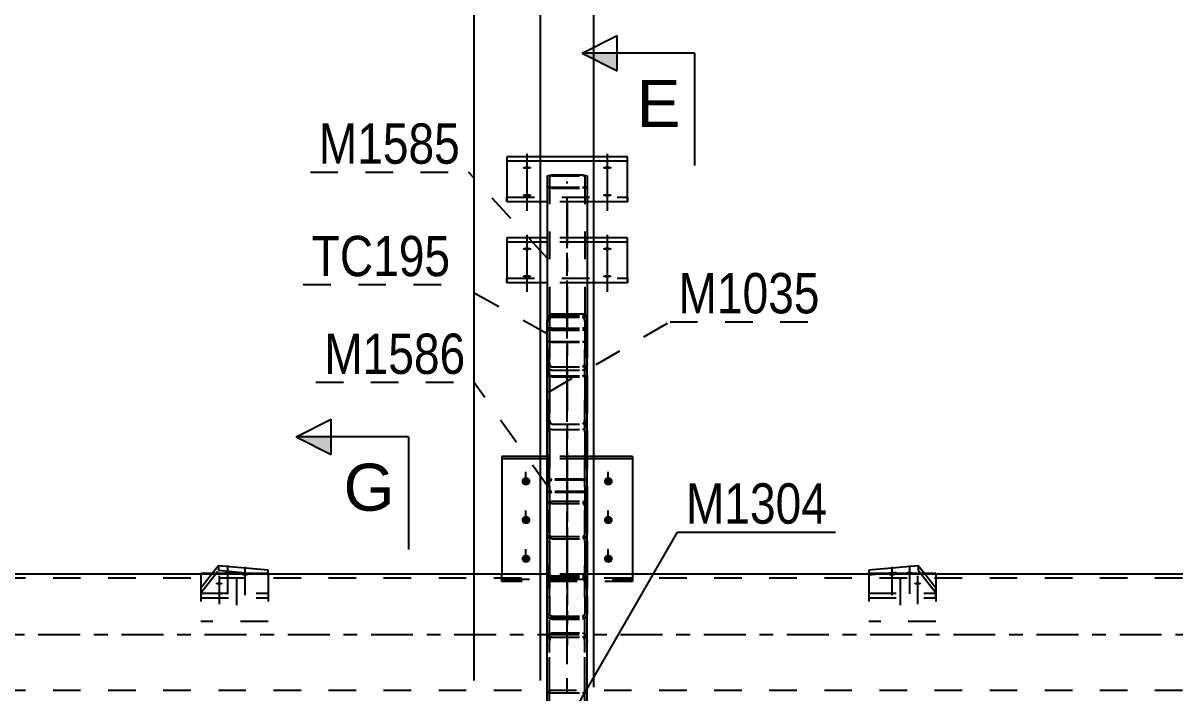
# Model space of a CAD drawing. Header units: millimetres. Extents: x -2250 to 594, y 0 to 1057.
# Drawn here: x -901.1 to -819.2, y 642.4 to 690 of the extents above; entities that cross this region are included whole.
import ezdxf

# ---------------------------------------------------------------- set-up
doc = ezdxf.new("R2010")
doc.units = ezdxf.units.MM
doc.linetypes.add('DXK_LINE_DOT2', pattern=[3.9198, 1.9599, -1.9599])
doc.linetypes.add('DXK_LINE_DOT3', pattern=[5.9187, 2.979, -0.9799, 0.9799, -0.9799])
doc.styles.add('Arial', font='ARIAL.TTF', dxfattribs={"height": 0.2})
doc.styles.add('Arial Narrow', font='ARIALN.TTF', dxfattribs={"height": 0.2})

# ---------------------------------------------------------------- blocks, each defined once
blk = doc.blocks.new('Part-761553754-5359 - 5222')
at = {"color": 2, "linetype": 'Continuous'}
for p, q in [((-867.07, 659.182), (-867.07, 650.818)), ((-863.856, 659.182), (-867.07, 659.182)), ((-863.856, 659.026), (-867.07, 659.026)), ((-857.784, 659.182), (-860.998, 659.182)), ((-857.784, 659.026), (-860.998, 659.026)), ((-857.784, 659.182), (-857.784, 650.818))]:
    blk.add_line(p, q, dxfattribs=at)
at = {"color": 7, "linetype": 'DXK_LINE_DOT2'}
for p, q in [((-860.998, 659.182), (-863.856, 659.182)), ((-860.998, 659.026), (-863.856, 659.026)), ((-867.07, 650.3), (-867.07, 650.818)), ((-857.784, 650.818), (-857.784, 650.3)), ((-867.07, 650.457), (-857.784, 650.457)), ((-857.784, 650.3), (-867.07, 650.3))]:
    blk.add_line(p, q, dxfattribs=at)
blk = doc.blocks.new('Part-761553754-5231 - 5222')
at = {"color": 2, "linetype": 'Continuous'}
for p, q in [((-863.855, 679.093), (-863.829, 679.136)), ((-863.855, 679.093), (-863.855, 668.843)), ((-863.829, 679.136), (-863.755, 679.172)), ((-863.755, 679.172), (-863.643, 679.196)), ((-863.643, 679.196), (-863.512, 679.204)), ((-863.512, 679.204), (-861.341, 679.204)), ((-861.341, 679.204), (-861.21, 679.196)), ((-861.21, 679.196), (-861.098, 679.172)), ((-861.098, 679.172), (-861.024, 679.136)), ((-861.024, 679.136), (-860.998, 679.093)), ((-860.998, 679.093), (-860.998, 668.842)), ((-863.829, 669.118), (-863.855, 669.075)), ((-863.772, 669.146), (-863.829, 669.118)), ((-861.081, 669.146), (-861.024, 669.118)), ((-860.998, 669.075), (-861.024, 669.118))]:
    blk.add_line(p, q, dxfattribs=at)
at = {"color": 7, "linetype": 'DXK_LINE_DOT2'}
for p, q in [((-863.671, 679.114), (-863.684, 679.093)), ((-863.684, 679.093), (-863.684, 668.369)), ((-863.633, 679.132), (-863.671, 679.114)), ((-863.578, 679.144), (-863.633, 679.132)), ((-863.512, 679.149), (-863.578, 679.144)), ((-863.512, 679.149), (-861.341, 679.149)), ((-861.275, 679.144), (-861.341, 679.149)), ((-861.22, 679.132), (-861.275, 679.144)), ((-861.182, 679.114), (-861.22, 679.132)), ((-861.169, 679.093), (-861.182, 679.114)), ((-861.169, 679.093), (-861.169, 668.369)), ((-863.829, 678.344), (-863.855, 678.386)), ((-863.755, 678.308), (-863.829, 678.344)), ((-863.643, 678.283), (-863.755, 678.308)), ((-863.684, 678.386), (-863.671, 678.365)), ((-863.671, 678.365), (-863.633, 678.347)), ((-863.512, 678.275), (-863.643, 678.283)), ((-863.633, 678.347), (-863.578, 678.335)), ((-863.578, 678.335), (-863.512, 678.331)), ((-863.512, 678.331), (-861.341, 678.331)), ((-863.512, 678.275), (-861.341, 678.275)), ((-861.341, 678.331), (-861.275, 678.335)), ((-861.21, 678.283), (-861.341, 678.275)), ((-861.275, 678.335), (-861.22, 678.347)), ((-861.22, 678.347), (-861.21, 678.352)), ((-861.21, 678.352), (-861.182, 678.365)), ((-861.098, 678.308), (-861.21, 678.283)), ((-861.182, 678.365), (-861.169, 678.386)), ((-861.024, 678.344), (-861.098, 678.308)), ((-860.998, 678.386), (-861.024, 678.344)), ((-863.855, 668.843), (-863.855, 668.369)), ((-863.755, 669.154), (-863.772, 669.146)), ((-863.643, 669.178), (-863.755, 669.154)), ((-863.684, 669.075), (-863.671, 669.097)), ((-863.671, 669.097), (-863.633, 669.115)), ((-863.512, 669.187), (-863.643, 669.178)), ((-863.633, 669.115), (-863.578, 669.127)), ((-863.578, 669.127), (-863.512, 669.131)), ((-863.512, 669.187), (-861.341, 669.187)), ((-863.512, 669.131), (-861.341, 669.131)), ((-861.21, 669.178), (-861.341, 669.187)), ((-861.341, 669.131), (-861.275, 669.127)), ((-861.275, 669.127), (-861.22, 669.115)), ((-861.22, 669.115), (-861.182, 669.097)), ((-861.098, 669.154), (-861.21, 669.178)), ((-861.182, 669.097), (-861.169, 669.075)), ((-861.098, 669.154), (-861.081, 669.146)), ((-860.998, 668.842), (-860.998, 668.369)), ((-863.855, 668.369), (-863.829, 668.326)), ((-863.829, 668.326), (-863.755, 668.29)), ((-863.755, 668.29), (-863.643, 668.266)), ((-863.671, 668.348), (-863.684, 668.369)), ((-863.633, 668.329), (-863.671, 668.348)), ((-863.643, 668.266), (-863.512, 668.257)), ((-863.578, 668.317), (-863.633, 668.329)), ((-863.512, 668.313), (-863.578, 668.317)), ((-863.512, 668.313), (-861.341, 668.313)), ((-863.512, 668.257), (-861.341, 668.257)), ((-861.275, 668.317), (-861.341, 668.313)), ((-861.341, 668.257), (-861.21, 668.266)), ((-861.22, 668.329), (-861.275, 668.317)), ((-861.182, 668.348), (-861.22, 668.329)), ((-861.21, 668.266), (-861.098, 668.29)), ((-861.169, 668.369), (-861.182, 668.348)), ((-861.098, 668.29), (-861.024, 668.326)), ((-861.024, 668.326), (-860.998, 668.369))]:
    blk.add_line(p, q, dxfattribs=at)
at = {"color": 7, "linetype": 'DXK_LINE_DOT3'}
blk.add_line((-862.427, 668.722), (-862.427, 678.74), dxfattribs=at)
blk = doc.blocks.new('Bolt-761553754-5360 - 5222')
at = {"linetype": 'Continuous'}
for points in [[(-865.355, 657.711), (-865.29, 657.704), (-865.227, 657.685), (-865.17, 657.654), (-865.122, 657.613), (-865.083, 657.563), (-865.056, 657.506), (-865.043, 657.446), (-865.043, 657.384), (-865.056, 657.324), (-865.083, 657.268), (-865.122, 657.218), (-865.17, 657.176), (-865.227, 657.145), (-865.29, 657.126), (-865.355, 657.12), (-865.421, 657.126), (-865.483, 657.145), (-865.54, 657.176), (-865.589, 657.218), (-865.627, 657.268), (-865.654, 657.324), (-865.668, 657.384), (-865.668, 657.446), (-865.654, 657.506), (-865.627, 657.563), (-865.589, 657.613), (-865.54, 657.654), (-865.483, 657.685), (-865.421, 657.704)], [(-859.498, 657.711), (-859.433, 657.704), (-859.37, 657.685), (-859.313, 657.654), (-859.265, 657.613), (-859.226, 657.563), (-859.199, 657.506), (-859.186, 657.446), (-859.186, 657.384), (-859.199, 657.324), (-859.226, 657.268), (-859.265, 657.218), (-859.313, 657.176), (-859.37, 657.145), (-859.433, 657.126), (-859.498, 657.12), (-859.563, 657.126), (-859.626, 657.145), (-859.683, 657.176), (-859.732, 657.218), (-859.77, 657.268), (-859.797, 657.324), (-859.811, 657.384), (-859.811, 657.446), (-859.797, 657.506), (-859.77, 657.563), (-859.732, 657.613), (-859.683, 657.654), (-859.626, 657.685), (-859.563, 657.704)], [(-865.355, 654.959), (-865.29, 654.952), (-865.227, 654.933), (-865.17, 654.902), (-865.122, 654.861), (-865.083, 654.811), (-865.056, 654.755), (-865.043, 654.694), (-865.043, 654.632), (-865.056, 654.572), (-865.083, 654.516), (-865.122, 654.466), (-865.17, 654.424), (-865.227, 654.393), (-865.29, 654.374), (-865.355, 654.368), (-865.421, 654.374), (-865.483, 654.393), (-865.54, 654.424), (-865.589, 654.466), (-865.627, 654.516), (-865.654, 654.572), (-865.668, 654.632), (-865.668, 654.694), (-865.654, 654.755), (-865.627, 654.811), (-865.589, 654.861), (-865.54, 654.902), (-865.483, 654.933), (-865.421, 654.952)], [(-859.498, 654.959), (-859.433, 654.952), (-859.37, 654.933), (-859.313, 654.902), (-859.265, 654.861), (-859.226, 654.811), (-859.199, 654.755), (-859.186, 654.694), (-859.186, 654.632), (-859.199, 654.572), (-859.226, 654.516), (-859.265, 654.466), (-859.313, 654.424), (-859.37, 654.393), (-859.433, 654.374), (-859.498, 654.368), (-859.563, 654.374), (-859.626, 654.393), (-859.683, 654.424), (-859.732, 654.466), (-859.77, 654.516), (-859.797, 654.572), (-859.811, 654.632), (-859.811, 654.694), (-859.797, 654.755), (-859.77, 654.811), (-859.732, 654.861), (-859.683, 654.902), (-859.626, 654.933), (-859.563, 654.952)], [(-865.355, 652.207), (-865.29, 652.2), (-865.227, 652.181), (-865.17, 652.15), (-865.122, 652.109), (-865.083, 652.059), (-865.056, 652.003), (-865.043, 651.942), (-865.043, 651.88), (-865.056, 651.82), (-865.083, 651.764), (-865.122, 651.714), (-865.17, 651.672), (-865.227, 651.642), (-865.29, 651.622), (-865.355, 651.616), (-865.421, 651.622), (-865.483, 651.642), (-865.54, 651.672), (-865.589, 651.714), (-865.627, 651.764), (-865.654, 651.82), (-865.668, 651.88), (-865.668, 651.942), (-865.654, 652.003), (-865.627, 652.059), (-865.589, 652.109), (-865.54, 652.15), (-865.483, 652.181), (-865.421, 652.2)], [(-859.498, 652.207), (-859.433, 652.2), (-859.37, 652.181), (-859.313, 652.15), (-859.265, 652.109), (-859.226, 652.059), (-859.199, 652.003), (-859.186, 651.942), (-859.186, 651.88), (-859.199, 651.82), (-859.226, 651.764), (-859.265, 651.714), (-859.313, 651.672), (-859.37, 651.642), (-859.433, 651.622), (-859.498, 651.616), (-859.563, 651.622), (-859.626, 651.642), (-859.683, 651.672), (-859.732, 651.714), (-859.77, 651.764), (-859.797, 651.82), (-859.811, 651.88), (-859.811, 651.942), (-859.797, 652.003), (-859.77, 652.059), (-859.732, 652.109), (-859.683, 652.15), (-859.626, 652.181), (-859.563, 652.2)]]:
    blk.add_hatch(color=1, dxfattribs=at).paths.add_polyline_path(points)
at = {"color": 1, "linetype": 'Continuous'}
for p, q in [((-865.355, 657.288), (-865.355, 658.099)), ((-859.498, 657.288), (-859.498, 658.099)), ((-865.355, 654.536), (-865.355, 655.347)), ((-859.498, 654.536), (-859.498, 655.347)), ((-865.355, 651.784), (-865.355, 652.595)), ((-859.498, 651.784), (-859.498, 652.595))]:
    blk.add_line(p, q, dxfattribs=at)
at = {"color": 1, "linetype": 'DXK_LINE_DOT2'}
for p, q in [((-862.427, 657.288), (-862.427, 658.099)), ((-862.427, 651.784), (-862.427, 652.595))]:
    blk.add_line(p, q, dxfattribs=at)
blk = doc.blocks.new('Bolt-761553754-5224 - 5222')
at = {"linetype": 'Continuous'}
for points in [[(-865.285, 674.053), (-865.219, 674.051), (-865.157, 674.044), (-865.1, 674.033), (-865.051, 674.019), (-865.013, 674.002), (-864.986, 673.982), (-864.972, 673.961), (-864.972, 673.94), (-864.986, 673.919), (-865.013, 673.9), (-865.051, 673.882), (-865.1, 673.868), (-865.157, 673.857), (-865.219, 673.851), (-865.285, 673.848), (-865.35, 673.851), (-865.413, 673.857), (-865.469, 673.868), (-865.518, 673.882), (-865.557, 673.9), (-865.584, 673.919), (-865.597, 673.94), (-865.597, 673.961), (-865.584, 673.982), (-865.557, 674.002), (-865.518, 674.019), (-865.469, 674.033), (-865.413, 674.044), (-865.35, 674.051)], [(-865.285, 672.101), (-865.219, 672.099), (-865.157, 672.092), (-865.1, 672.081), (-865.051, 672.067), (-865.013, 672.05), (-864.986, 672.03), (-864.972, 672.009), (-864.972, 671.988), (-864.986, 671.967), (-865.013, 671.948), (-865.051, 671.93), (-865.1, 671.916), (-865.157, 671.905), (-865.219, 671.899), (-865.285, 671.896), (-865.35, 671.899), (-865.413, 671.905), (-865.469, 671.916), (-865.518, 671.93), (-865.557, 671.948), (-865.584, 671.967), (-865.597, 671.988), (-865.597, 672.009), (-865.584, 672.03), (-865.557, 672.05), (-865.518, 672.067), (-865.469, 672.081), (-865.413, 672.092), (-865.35, 672.099)]]:
    blk.add_hatch(color=1, dxfattribs=at).paths.add_polyline_path(points)
at = {"color": 1, "linetype": 'Continuous'}
for p, q in [((-865.285, 674.95), (-865.285, 672.843)), ((-865.285, 672.998), (-865.285, 670.891))]:
    blk.add_line(p, q, dxfattribs=at)
blk = doc.blocks.new('Bolt-761553754-5225 - 5222')
at = {"linetype": 'Continuous'}
for points in [[(-859.57, 674.053), (-859.505, 674.051), (-859.443, 674.044), (-859.386, 674.033), (-859.337, 674.019), (-859.298, 674.002), (-859.272, 673.982), (-859.258, 673.961), (-859.258, 673.94), (-859.272, 673.919), (-859.298, 673.9), (-859.337, 673.882), (-859.386, 673.868), (-859.443, 673.857), (-859.505, 673.851), (-859.57, 673.848), (-859.636, 673.851), (-859.698, 673.857), (-859.755, 673.868), (-859.804, 673.882), (-859.843, 673.9), (-859.869, 673.919), (-859.883, 673.94), (-859.883, 673.961), (-859.869, 673.982), (-859.843, 674.002), (-859.804, 674.019), (-859.755, 674.033), (-859.698, 674.044), (-859.636, 674.051)], [(-859.57, 672.101), (-859.505, 672.099), (-859.443, 672.092), (-859.386, 672.081), (-859.337, 672.067), (-859.298, 672.05), (-859.272, 672.03), (-859.258, 672.009), (-859.258, 671.988), (-859.272, 671.967), (-859.298, 671.948), (-859.337, 671.93), (-859.386, 671.916), (-859.443, 671.905), (-859.505, 671.899), (-859.57, 671.896), (-859.636, 671.899), (-859.698, 671.905), (-859.755, 671.916), (-859.804, 671.93), (-859.843, 671.948), (-859.869, 671.967), (-859.883, 671.988), (-859.883, 672.009), (-859.869, 672.03), (-859.843, 672.05), (-859.804, 672.067), (-859.755, 672.081), (-859.698, 672.092), (-859.636, 672.099)]]:
    blk.add_hatch(color=1, dxfattribs=at).paths.add_polyline_path(points)
at = {"color": 1, "linetype": 'Continuous'}
for p, q in [((-859.57, 674.95), (-859.57, 672.843)), ((-859.57, 672.998), (-859.57, 670.891))]:
    blk.add_line(p, q, dxfattribs=at)
blk = doc.blocks.new('Part-761553754-5377 - 5222')
at = {"color": 2, "linetype": 'Continuous'}
for p, q in [((-837.444, 651.415), (-840.97, 651.093)), ((-840.97, 651.093), (-840.97, 650.874)), ((-837.023, 650.874), (-837.444, 651.415))]:
    blk.add_line(p, q, dxfattribs=at)
at = {"color": 7, "linetype": 'DXK_LINE_DOT2'}
for p, q in [((-840.97, 650.771), (-837.444, 651.093)), ((-840.97, 650.874), (-840.97, 649.132)), ((-837.444, 651.415), (-837.444, 651.093)), ((-837.444, 651.093), (-836.195, 649.487)), ((-836.195, 649.81), (-837.023, 650.874)), ((-840.97, 649.454), (-836.195, 649.454)), ((-840.97, 649.132), (-836.195, 649.132)), ((-836.195, 649.132), (-836.195, 649.81))]:
    blk.add_line(p, q, dxfattribs=at)
blk = doc.blocks.new('Part-761553754-5951 - 5222')
at = {"color": 7, "linetype": 'DXK_LINE_DOT2'}
for p, q in [((-863.855, 610.301), (-863.855, 665.317)), ((-863.684, 665.317), (-863.855, 665.317)), ((-863.829, 664.948), (-863.855, 665.008)), ((-863.755, 664.896), (-863.829, 664.948)), ((-863.644, 664.862), (-863.755, 664.896)), ((-863.684, 610.301), (-863.684, 665.317)), ((-863.684, 665.008), (-863.671, 664.978)), ((-863.671, 664.978), (-863.634, 664.952)), ((-863.512, 664.85), (-863.644, 664.862)), ((-863.634, 664.952), (-863.578, 664.935)), ((-863.578, 664.935), (-863.512, 664.929)), ((-863.512, 664.929), (-861.341, 664.929)), ((-863.512, 664.85), (-861.341, 664.85)), ((-861.341, 664.929), (-861.275, 664.935)), ((-861.21, 664.862), (-861.341, 664.85)), ((-861.275, 664.935), (-861.22, 664.952)), ((-861.22, 664.952), (-861.183, 664.978)), ((-861.099, 664.896), (-861.21, 664.862)), ((-861.183, 664.978), (-861.17, 665.008)), ((-861.17, 610.301), (-861.17, 665.317)), ((-861.17, 665.317), (-860.998, 665.317)), ((-861.024, 664.948), (-861.099, 664.896)), ((-860.998, 665.008), (-861.024, 664.948)), ((-860.998, 610.301), (-860.998, 665.317)), ((-863.855, 661.883), (-863.829, 661.582)), ((-863.671, 661.732), (-863.684, 661.883)), ((-863.512, 661.49), (-863.578, 661.52)), ((-863.512, 661.49), (-861.341, 661.49)), ((-861.275, 661.52), (-861.341, 661.49)), ((-861.17, 661.883), (-861.183, 661.732)), ((-861.024, 661.582), (-860.998, 661.883)), ((-863.644, 661.157), (-863.512, 661.097)), ((-863.512, 661.097), (-861.341, 661.097)), ((-861.341, 661.097), (-861.21, 661.157))]:
    blk.add_line(p, q, dxfattribs=at)
for centre, radius, start, end in [((-863.036, 661.675), 0.799, 186.67679, 220.4485), ((-863.274, 661.779), 0.4, 186.67679, 220.4485), ((-861.579, 661.779), 0.4, 319.5515, 353.32321), ((-861.818, 661.675), 0.799, 319.5515, 353.32321)]:
    blk.add_arc(centre, radius, start, end, dxfattribs=at)
blk = doc.blocks.new('Part-761553754-5242 - 5222')
at = {"color": 2, "linetype": 'Continuous'}
for p, q in [((-866.714, 674.74), (-866.714, 674.415)), ((-863.855, 674.74), (-866.714, 674.74)), ((-858.142, 674.74), (-860.998, 674.74)), ((-858.142, 674.415), (-858.142, 674.74)), ((-866.714, 674.415), (-866.714, 671.534)), ((-863.855, 674.415), (-866.714, 674.415)), ((-858.142, 674.415), (-860.998, 674.415)), ((-858.142, 671.534), (-858.142, 674.415)), ((-863.855, 671.534), (-866.714, 671.534)), ((-858.142, 671.534), (-860.998, 671.534))]:
    blk.add_line(p, q, dxfattribs=at)
at = {"color": 7, "linetype": 'DXK_LINE_DOT2'}
for p, q in [((-860.998, 674.74), (-863.855, 674.74)), ((-860.998, 674.415), (-863.855, 674.415)), ((-866.714, 671.534), (-866.714, 671.858)), ((-866.714, 671.858), (-858.142, 671.858)), ((-860.998, 671.534), (-863.855, 671.534)), ((-858.142, 671.858), (-858.142, 671.534))]:
    blk.add_line(p, q, dxfattribs=at)
blk = doc.blocks.new('Bolt-761553754-5379 - 5222')
at = {"linetype": 'Continuous'}
for points in [[(-839.322, 650.701), (-839.376, 650.703), (-839.427, 650.709), (-839.473, 650.718), (-839.513, 650.73), (-839.545, 650.745), (-839.567, 650.762), (-839.578, 650.78), (-839.578, 650.798), (-839.567, 650.816), (-839.545, 650.833), (-839.513, 650.848), (-839.473, 650.86), (-839.427, 650.869), (-839.376, 650.875), (-839.322, 650.877), (-839.269, 650.875), (-839.218, 650.869), (-839.171, 650.86), (-839.131, 650.848), (-839.1, 650.833), (-839.078, 650.816), (-839.067, 650.798), (-839.067, 650.78), (-839.078, 650.762), (-839.1, 650.745), (-839.131, 650.73), (-839.171, 650.718), (-839.218, 650.709), (-839.269, 650.703)], [(-838.08, 650.814), (-838.133, 650.816), (-838.184, 650.822), (-838.231, 650.831), (-838.271, 650.843), (-838.302, 650.858), (-838.324, 650.875), (-838.336, 650.893), (-838.336, 650.911), (-838.324, 650.929), (-838.302, 650.946), (-838.271, 650.961), (-838.231, 650.973), (-838.184, 650.982), (-838.133, 650.988), (-838.08, 650.99), (-838.026, 650.988), (-837.975, 650.982), (-837.929, 650.973), (-837.889, 650.961), (-837.857, 650.946), (-837.835, 650.929), (-837.824, 650.911), (-837.824, 650.893), (-837.835, 650.875), (-837.857, 650.858), (-837.889, 650.843), (-837.929, 650.831), (-837.975, 650.822), (-838.026, 650.816)], [(-837.492, 650.059), (-837.545, 650.06), (-837.597, 650.066), (-837.643, 650.075), (-837.683, 650.088), (-837.715, 650.103), (-837.737, 650.119), (-837.748, 650.137), (-837.748, 650.156), (-837.737, 650.174), (-837.715, 650.19), (-837.683, 650.205), (-837.643, 650.218), (-837.597, 650.227), (-837.545, 650.233), (-837.492, 650.234), (-837.439, 650.233), (-837.387, 650.227), (-837.341, 650.218), (-837.301, 650.205), (-837.269, 650.19), (-837.247, 650.174), (-837.236, 650.156), (-837.236, 650.137), (-837.247, 650.119), (-837.269, 650.103), (-837.301, 650.088), (-837.341, 650.075), (-837.387, 650.066), (-837.439, 650.06)]]:
    blk.add_hatch(color=1, dxfattribs=at).paths.add_polyline_path(points)
at = {"color": 1, "linetype": 'Continuous'}
for p, q in [((-839.322, 651.326), (-839.322, 649.312)), ((-838.08, 651.439), (-838.08, 649.425)), ((-837.492, 650.683), (-837.492, 648.67))]:
    blk.add_line(p, q, dxfattribs=at)
at = {"color": 1, "linetype": 'DXK_LINE_DOT2'}
blk.add_line((-838.734, 650.57), (-838.734, 648.557), dxfattribs=at)
blk = doc.blocks.new('Bolt-761553754-5327 - 5222')
at = {"linetype": 'Continuous'}
for points in [[(-859.57, 679.818), (-859.505, 679.816), (-859.443, 679.809), (-859.386, 679.798), (-859.337, 679.784), (-859.298, 679.767), (-859.272, 679.747), (-859.258, 679.726), (-859.258, 679.705), (-859.272, 679.684), (-859.298, 679.665), (-859.337, 679.647), (-859.386, 679.633), (-859.443, 679.622), (-859.505, 679.616), (-859.57, 679.613), (-859.636, 679.616), (-859.698, 679.622), (-859.755, 679.633), (-859.804, 679.647), (-859.843, 679.665), (-859.869, 679.684), (-859.883, 679.705), (-859.883, 679.726), (-859.869, 679.747), (-859.843, 679.767), (-859.804, 679.784), (-859.755, 679.798), (-859.698, 679.809), (-859.636, 679.816)], [(-859.57, 677.866), (-859.505, 677.864), (-859.443, 677.857), (-859.386, 677.846), (-859.337, 677.832), (-859.298, 677.815), (-859.272, 677.795), (-859.258, 677.774), (-859.258, 677.753), (-859.272, 677.732), (-859.298, 677.713), (-859.337, 677.695), (-859.386, 677.681), (-859.443, 677.67), (-859.505, 677.664), (-859.57, 677.661), (-859.636, 677.664), (-859.698, 677.67), (-859.755, 677.681), (-859.804, 677.695), (-859.843, 677.713), (-859.869, 677.732), (-859.883, 677.753), (-859.883, 677.774), (-859.869, 677.795), (-859.843, 677.815), (-859.804, 677.832), (-859.755, 677.846), (-859.698, 677.857), (-859.636, 677.864)]]:
    blk.add_hatch(color=1, dxfattribs=at).paths.add_polyline_path(points)
at = {"color": 1, "linetype": 'Continuous'}
for p, q in [((-859.57, 680.715), (-859.57, 678.608)), ((-859.57, 678.763), (-859.57, 676.656))]:
    blk.add_line(p, q, dxfattribs=at)
blk = doc.blocks.new('Part-761553754-5309 - 5222')
at = {"color": 7, "linetype": 'DXK_LINE_DOT2'}
for p, q in [((-888.48, 649.487), (-887.231, 651.092)), ((-887.652, 650.873), (-888.48, 649.809)), ((-887.231, 651.414), (-887.231, 651.092)), ((-887.231, 651.092), (-883.705, 650.77)), ((-883.705, 650.873), (-883.705, 649.131)), ((-888.48, 649.809), (-888.48, 649.131)), ((-888.48, 649.454), (-883.705, 649.454)), ((-888.48, 649.131), (-883.705, 649.131))]:
    blk.add_line(p, q, dxfattribs=at)
at = {"color": 2, "linetype": 'Continuous'}
for p, q in [((-887.231, 651.414), (-887.652, 650.873)), ((-883.705, 651.093), (-887.231, 651.414)), ((-883.705, 650.873), (-883.705, 651.093))]:
    blk.add_line(p, q, dxfattribs=at)
blk = doc.blocks.new('Part-761553754-5378 - 5222')
at = {"color": 2, "linetype": 'Continuous'}
for p, q in [((-840.97, 650.874), (-840.97, 650.818)), ((-840.97, 650.874), (-836.195, 650.874)), ((-836.195, 650.874), (-836.195, 650.818))]:
    blk.add_line(p, q, dxfattribs=at)
at = {"color": 7, "linetype": 'DXK_LINE_DOT2'}
for p, q in [((-840.97, 650.818), (-840.97, 647.445)), ((-836.195, 650.818), (-836.195, 647.445)), ((-836.195, 647.445), (-840.97, 647.445))]:
    blk.add_line(p, q, dxfattribs=at)
blk = doc.blocks.new('Bolt-761553754-5326 - 5222')
at = {"linetype": 'Continuous'}
for points in [[(-865.285, 679.818), (-865.219, 679.816), (-865.157, 679.809), (-865.1, 679.798), (-865.051, 679.784), (-865.013, 679.767), (-864.986, 679.747), (-864.972, 679.726), (-864.972, 679.705), (-864.986, 679.684), (-865.013, 679.665), (-865.051, 679.647), (-865.1, 679.633), (-865.157, 679.622), (-865.219, 679.616), (-865.285, 679.613), (-865.35, 679.616), (-865.413, 679.622), (-865.469, 679.633), (-865.518, 679.647), (-865.557, 679.665), (-865.584, 679.684), (-865.597, 679.705), (-865.597, 679.726), (-865.584, 679.747), (-865.557, 679.767), (-865.518, 679.784), (-865.469, 679.798), (-865.413, 679.809), (-865.35, 679.816)], [(-865.285, 677.866), (-865.219, 677.864), (-865.157, 677.857), (-865.1, 677.846), (-865.051, 677.832), (-865.013, 677.815), (-864.986, 677.795), (-864.972, 677.774), (-864.972, 677.753), (-864.986, 677.732), (-865.013, 677.713), (-865.051, 677.695), (-865.1, 677.681), (-865.157, 677.67), (-865.219, 677.664), (-865.285, 677.661), (-865.35, 677.664), (-865.413, 677.67), (-865.469, 677.681), (-865.518, 677.695), (-865.557, 677.713), (-865.584, 677.732), (-865.597, 677.753), (-865.597, 677.774), (-865.584, 677.795), (-865.557, 677.815), (-865.518, 677.832), (-865.469, 677.846), (-865.413, 677.857), (-865.35, 677.864)]]:
    blk.add_hatch(color=1, dxfattribs=at).paths.add_polyline_path(points)
at = {"color": 1, "linetype": 'Continuous'}
for p, q in [((-865.285, 680.715), (-865.285, 678.608)), ((-865.285, 678.763), (-865.285, 676.656))]:
    blk.add_line(p, q, dxfattribs=at)
blk = doc.blocks.new('Bolt-761553754-5328 - 5222')
at = {"linetype": 'Continuous'}
for points in [[(-886.595, 650.813), (-886.649, 650.815), (-886.7, 650.821), (-886.747, 650.83), (-886.786, 650.842), (-886.818, 650.857), (-886.84, 650.874), (-886.851, 650.892), (-886.851, 650.91), (-886.84, 650.928), (-886.818, 650.945), (-886.786, 650.96), (-886.747, 650.972), (-886.7, 650.982), (-886.649, 650.987), (-886.595, 650.989), (-886.542, 650.987), (-886.491, 650.982), (-886.444, 650.972), (-886.404, 650.96), (-886.373, 650.945), (-886.351, 650.928), (-886.34, 650.91), (-886.34, 650.892), (-886.351, 650.874), (-886.373, 650.857), (-886.404, 650.842), (-886.444, 650.83), (-886.491, 650.821), (-886.542, 650.815)], [(-885.353, 650.7), (-885.406, 650.702), (-885.458, 650.708), (-885.504, 650.717), (-885.544, 650.729), (-885.576, 650.744), (-885.597, 650.761), (-885.609, 650.779), (-885.609, 650.797), (-885.597, 650.815), (-885.576, 650.832), (-885.544, 650.847), (-885.504, 650.859), (-885.458, 650.869), (-885.406, 650.874), (-885.353, 650.876), (-885.299, 650.874), (-885.248, 650.869), (-885.202, 650.859), (-885.162, 650.847), (-885.13, 650.832), (-885.108, 650.815), (-885.097, 650.797), (-885.097, 650.779), (-885.108, 650.761), (-885.13, 650.744), (-885.162, 650.729), (-885.202, 650.717), (-885.248, 650.708), (-885.299, 650.702)], [(-887.183, 650.058), (-887.237, 650.06), (-887.288, 650.065), (-887.334, 650.075), (-887.374, 650.087), (-887.406, 650.102), (-887.428, 650.119), (-887.439, 650.137), (-887.439, 650.155), (-887.428, 650.173), (-887.406, 650.19), (-887.374, 650.205), (-887.334, 650.217), (-887.288, 650.226), (-887.237, 650.232), (-887.183, 650.234), (-887.13, 650.232), (-887.079, 650.226), (-887.032, 650.217), (-886.992, 650.205), (-886.96, 650.19), (-886.939, 650.173), (-886.927, 650.155), (-886.927, 650.137), (-886.939, 650.119), (-886.96, 650.102), (-886.992, 650.087), (-887.032, 650.075), (-887.079, 650.065), (-887.13, 650.06)]]:
    blk.add_hatch(color=1, dxfattribs=at).paths.add_polyline_path(points)
at = {"color": 1, "linetype": 'Continuous'}
for p, q in [((-886.595, 651.438), (-886.595, 649.425)), ((-885.353, 651.325), (-885.353, 649.312)), ((-887.183, 650.683), (-887.183, 648.669))]:
    blk.add_line(p, q, dxfattribs=at)
at = {"color": 1, "linetype": 'DXK_LINE_DOT2'}
blk.add_line((-885.941, 650.57), (-885.941, 648.556), dxfattribs=at)
blk = doc.blocks.new('Part-761553754-5348 - 5222')
at = {"color": 7, "linetype": 'DXK_LINE_DOT3'}
blk.add_line((-862.427, 658.083), (-862.427, 645.753), dxfattribs=at)
at = {"color": 7, "linetype": 'DXK_LINE_DOT2'}
for p, q in [((-863.855, 655.684), (-863.829, 655.807)), ((-863.855, 655.684), (-863.855, 648.018)), ((-863.829, 655.807), (-863.755, 655.911)), ((-863.755, 655.911), (-863.644, 655.981)), ((-863.671, 655.745), (-863.684, 655.684)), ((-863.684, 655.684), (-863.684, 648.018)), ((-863.634, 655.797), (-863.671, 655.745)), ((-863.644, 655.981), (-863.512, 656.006)), ((-863.578, 655.832), (-863.634, 655.797)), ((-863.512, 655.845), (-863.578, 655.832)), ((-863.512, 656.006), (-861.341, 656.006)), ((-863.512, 655.845), (-861.341, 655.845)), ((-861.341, 656.006), (-861.21, 655.981)), ((-861.275, 655.832), (-861.341, 655.845)), ((-861.22, 655.797), (-861.275, 655.832)), ((-861.183, 655.745), (-861.22, 655.797)), ((-861.21, 655.981), (-861.099, 655.911)), ((-861.17, 655.684), (-861.183, 655.745)), ((-861.17, 655.684), (-861.17, 648.018)), ((-861.099, 655.911), (-861.024, 655.807)), ((-861.024, 655.807), (-860.998, 655.684)), ((-860.998, 655.684), (-860.998, 648.018)), ((-863.829, 653.52), (-863.855, 653.643)), ((-863.755, 653.415), (-863.829, 653.52)), ((-863.644, 653.345), (-863.755, 653.415)), ((-863.684, 653.643), (-863.671, 653.581)), ((-863.671, 653.581), (-863.634, 653.529)), ((-863.512, 653.321), (-863.644, 653.345)), ((-863.634, 653.529), (-863.578, 653.494)), ((-863.578, 653.494), (-863.512, 653.482)), ((-863.512, 653.482), (-861.341, 653.482)), ((-863.512, 653.321), (-861.341, 653.321)), ((-861.341, 653.482), (-861.275, 653.494)), ((-861.21, 653.345), (-861.341, 653.321)), ((-861.275, 653.494), (-861.22, 653.529)), ((-861.22, 653.529), (-861.183, 653.581)), ((-861.099, 653.415), (-861.21, 653.345)), ((-861.183, 653.581), (-861.17, 653.643)), ((-861.024, 653.52), (-861.099, 653.415)), ((-860.998, 653.643), (-861.024, 653.52)), ((-863.833, 650.448), (-863.855, 650.329)), ((-863.829, 650.468), (-863.833, 650.448)), ((-863.684, 650.329), (-863.671, 650.399)), ((-863.671, 650.399), (-863.634, 650.458)), ((-863.512, 650.694), (-863.644, 650.666)), ((-863.634, 650.458), (-863.578, 650.497)), ((-863.578, 650.497), (-863.512, 650.511)), ((-863.512, 650.694), (-861.341, 650.694)), ((-863.512, 650.511), (-861.341, 650.511)), ((-861.21, 650.666), (-861.341, 650.694)), ((-861.341, 650.511), (-861.275, 650.497)), ((-861.275, 650.497), (-861.22, 650.458)), ((-861.22, 650.458), (-861.183, 650.399)), ((-861.183, 650.399), (-861.17, 650.329)), ((-861.02, 650.448), (-861.024, 650.468)), ((-860.998, 650.329), (-861.02, 650.448)), ((-863.855, 648.018), (-863.829, 647.878)), ((-863.671, 647.948), (-863.684, 648.018)), ((-863.634, 647.889), (-863.671, 647.948)), ((-863.644, 647.681), (-863.512, 647.653)), ((-863.578, 647.849), (-863.634, 647.889)), ((-863.512, 647.835), (-863.578, 647.849)), ((-863.512, 647.835), (-861.341, 647.835)), ((-863.512, 647.653), (-861.341, 647.653)), ((-861.275, 647.849), (-861.341, 647.835)), ((-861.341, 647.653), (-861.21, 647.681)), ((-861.22, 647.889), (-861.275, 647.849)), ((-861.183, 647.948), (-861.22, 647.889)), ((-861.17, 648.018), (-861.183, 647.948)), ((-861.024, 647.878), (-860.998, 648.018))]:
    blk.add_line(p, q, dxfattribs=at)
for centre, start, end in [((-863.498, 650.343), 114.31996, 159.24168), ((-861.356, 650.343), 20.75832, 65.68004), ((-863.498, 648.004), 200.75832, 245.68004), ((-861.356, 648.004), 294.31996, 339.24168)]:
    blk.add_arc(centre, 0.355, start, end, dxfattribs=at)
blk = doc.blocks.new('Part-761553754-5425 - 5222')
at = {"color": 7, "linetype": 'DXK_LINE_DOT3'}
blk.add_line((-862.427, 645.861), (-862.427, 670.576), dxfattribs=at)
at = {"color": 2, "linetype": 'Continuous'}
for p, q in [((-863.829, 669.026), (-863.855, 668.842)), ((-863.755, 669.182), (-863.829, 669.026)), ((-863.644, 669.286), (-863.755, 669.182)), ((-863.512, 669.323), (-863.644, 669.286)), ((-863.512, 669.323), (-861.341, 669.323)), ((-861.21, 669.286), (-861.341, 669.323)), ((-861.099, 669.182), (-861.21, 669.286)), ((-861.024, 669.026), (-861.099, 669.182)), ((-860.998, 668.842), (-861.024, 669.026))]:
    blk.add_line(p, q, dxfattribs=at)
at = {"color": 7, "linetype": 'DXK_LINE_DOT2'}
for p, q in [((-863.855, 668.842), (-863.855, 647.969)), ((-863.684, 668.842), (-863.671, 668.934)), ((-863.684, 668.842), (-863.684, 647.969)), ((-863.671, 668.934), (-863.634, 669.012)), ((-863.634, 669.012), (-863.578, 669.064)), ((-863.578, 669.064), (-863.512, 669.083)), ((-863.512, 669.083), (-861.341, 669.083)), ((-861.341, 669.083), (-861.275, 669.064)), ((-861.275, 669.064), (-861.22, 669.012)), ((-861.22, 669.012), (-861.183, 668.934)), ((-861.183, 668.934), (-861.17, 668.842)), ((-861.17, 668.842), (-861.17, 647.969)), ((-860.998, 668.842), (-860.998, 647.969)), ((-863.855, 665.798), (-863.829, 665.614)), ((-863.829, 665.614), (-863.755, 665.458)), ((-863.671, 665.706), (-863.684, 665.798)), ((-863.634, 665.628), (-863.671, 665.706)), ((-863.578, 665.576), (-863.634, 665.628)), ((-863.512, 665.558), (-863.578, 665.576)), ((-863.512, 665.558), (-861.341, 665.558)), ((-861.275, 665.576), (-861.341, 665.558)), ((-861.22, 665.628), (-861.275, 665.576)), ((-861.183, 665.706), (-861.22, 665.628)), ((-861.17, 665.798), (-861.183, 665.706)), ((-861.099, 665.458), (-861.024, 665.614)), ((-861.024, 665.614), (-860.998, 665.798)), ((-863.755, 665.458), (-863.644, 665.354)), ((-863.644, 665.354), (-863.512, 665.317)), ((-863.512, 665.317), (-861.341, 665.317)), ((-861.341, 665.317), (-861.21, 665.354)), ((-861.21, 665.354), (-861.099, 665.458)), ((-863.855, 650.266), (-863.829, 650.404)), ((-863.671, 650.335), (-863.684, 650.266)), ((-863.634, 650.394), (-863.671, 650.335)), ((-863.644, 650.601), (-863.512, 650.628)), ((-863.578, 650.433), (-863.634, 650.394)), ((-863.512, 650.447), (-863.578, 650.433)), ((-863.512, 650.628), (-861.341, 650.628)), ((-863.512, 650.447), (-861.341, 650.447)), ((-861.341, 650.628), (-861.21, 650.601)), ((-861.275, 650.433), (-861.341, 650.447)), ((-861.22, 650.394), (-861.275, 650.433)), ((-861.183, 650.335), (-861.22, 650.394)), ((-861.17, 650.266), (-861.183, 650.335)), ((-861.024, 650.404), (-860.998, 650.266)), ((-863.829, 647.83), (-863.855, 647.969)), ((-863.684, 647.969), (-863.671, 647.9)), ((-863.671, 647.9), (-863.634, 647.841)), ((-863.512, 647.606), (-863.644, 647.634)), ((-863.634, 647.841), (-863.578, 647.802)), ((-863.578, 647.802), (-863.512, 647.788)), ((-863.512, 647.788), (-861.341, 647.788)), ((-863.512, 647.606), (-861.341, 647.606)), ((-861.341, 647.788), (-861.275, 647.802)), ((-861.21, 647.634), (-861.341, 647.606)), ((-861.275, 647.802), (-861.22, 647.841)), ((-861.22, 647.841), (-861.183, 647.9)), ((-861.183, 647.9), (-861.17, 647.969)), ((-860.998, 647.969), (-861.024, 647.83))]:
    blk.add_line(p, q, dxfattribs=at)
for centre, start, end in [((-863.499, 650.278), 114.13628, 159.07274), ((-861.354, 650.278), 20.92726, 65.86372), ((-863.499, 647.956), 200.92726, 245.86372), ((-861.354, 647.956), 294.13628, 339.07274)]:
    blk.add_arc(centre, 0.353, start, end, dxfattribs=at)
blk = doc.blocks.new('Part-761553754-5433 - 5222')
at = {"color": 7, "linetype": 'DXK_LINE_DOT3'}
blk.add_line((-862.427, 561.544), (-862.427, 677.32), dxfattribs=at)
at = {"color": 2, "linetype": 'Continuous'}
for p, q in [((-863.855, 668.842), (-863.829, 669.026)), ((-863.855, 570.77), (-863.855, 668.842)), ((-863.829, 669.026), (-863.755, 669.182)), ((-863.755, 669.182), (-863.644, 669.286)), ((-863.644, 669.286), (-863.512, 669.323)), ((-863.512, 669.323), (-861.341, 669.323)), ((-861.341, 669.323), (-861.21, 669.286)), ((-861.21, 669.286), (-861.099, 669.182)), ((-861.099, 669.182), (-861.024, 669.026)), ((-861.024, 669.026), (-860.998, 668.842)), ((-860.998, 570.77), (-860.998, 668.842))]:
    blk.add_line(p, q, dxfattribs=at)
at = {"color": 7, "linetype": 'DXK_LINE_DOT2'}
for p, q in [((-863.671, 668.934), (-863.684, 668.842)), ((-863.684, 570.77), (-863.684, 668.842)), ((-863.634, 669.012), (-863.671, 668.934)), ((-863.578, 669.064), (-863.634, 669.012)), ((-863.512, 669.083), (-863.578, 669.064)), ((-863.512, 669.083), (-861.341, 669.083)), ((-861.275, 669.064), (-861.341, 669.083)), ((-861.22, 669.012), (-861.275, 669.064)), ((-861.183, 668.934), (-861.22, 669.012)), ((-861.17, 668.842), (-861.183, 668.934)), ((-861.17, 570.77), (-861.17, 668.842)), ((-863.829, 665.614), (-863.855, 665.798)), ((-863.755, 665.458), (-863.829, 665.614)), ((-863.684, 665.798), (-863.671, 665.706)), ((-863.671, 665.706), (-863.634, 665.628)), ((-863.634, 665.628), (-863.578, 665.576)), ((-863.578, 665.576), (-863.512, 665.558)), ((-863.512, 665.558), (-861.341, 665.558)), ((-861.341, 665.558), (-861.275, 665.576)), ((-861.275, 665.576), (-861.22, 665.628)), ((-861.22, 665.628), (-861.183, 665.706)), ((-861.183, 665.706), (-861.17, 665.798)), ((-861.024, 665.614), (-861.099, 665.458)), ((-860.998, 665.798), (-861.024, 665.614)), ((-863.644, 665.354), (-863.755, 665.458)), ((-863.512, 665.317), (-863.644, 665.354)), ((-863.512, 665.317), (-861.341, 665.317)), ((-861.21, 665.354), (-861.341, 665.317)), ((-861.099, 665.458), (-861.21, 665.354))]:
    blk.add_line(p, q, dxfattribs=at)
blk = doc.blocks.new('Part-761553754-5434 - 5222')
at = {"color": 7, "linetype": 'DXK_LINE_DOT2'}
for p, q in [((-863.644, 646.59), (-863.512, 646.634)), ((-863.512, 646.634), (-861.341, 646.634)), ((-861.341, 646.634), (-861.21, 646.59)), ((-863.855, 646.051), (-863.829, 646.274)), ((-863.855, 572.383), (-863.855, 646.051)), ((-863.671, 646.163), (-863.684, 646.051)), ((-863.684, 572.383), (-863.684, 646.051)), ((-863.512, 646.343), (-863.578, 646.321)), ((-863.512, 646.343), (-861.341, 646.343)), ((-861.275, 646.321), (-861.341, 646.343)), ((-861.17, 646.051), (-861.183, 646.163)), ((-861.17, 572.383), (-861.17, 646.051)), ((-861.024, 646.274), (-860.998, 646.051)), ((-860.998, 572.383), (-860.998, 646.051)), ((-863.855, 642.506), (-863.835, 642.414)), ((-863.835, 642.414), (-863.829, 642.398)), ((-863.829, 642.398), (-863.755, 642.337)), ((-863.671, 642.448), (-863.684, 642.506)), ((-863.645, 642.414), (-863.671, 642.448)), ((-863.634, 642.404), (-863.645, 642.414)), ((-863.634, 642.404), (-863.578, 642.383)), ((-863.578, 642.383), (-863.512, 642.376)), ((-863.512, 642.376), (-861.341, 642.376)), ((-861.341, 642.376), (-861.275, 642.383)), ((-861.275, 642.383), (-861.22, 642.404)), ((-861.208, 642.414), (-861.22, 642.404)), ((-861.183, 642.448), (-861.208, 642.414)), ((-861.183, 642.448), (-861.17, 642.506)), ((-861.099, 642.337), (-861.024, 642.398)), ((-861.019, 642.414), (-861.024, 642.398)), ((-860.998, 642.506), (-861.019, 642.414))]:
    blk.add_line(p, q, dxfattribs=at)
for centre, radius, start, end in [((-863.301, 646.176), 0.538, 129.63084, 169.43592), ((-863.407, 646.114), 0.269, 129.63084, 169.43592), ((-861.447, 646.114), 0.269, 10.56408, 50.36916), ((-861.553, 646.176), 0.538, 10.56408, 50.36916)]:
    blk.add_arc(centre, radius, start, end, dxfattribs=at)
blk = doc.blocks.new('Part-761553754-5669 - 5222')
at = {"color": 2, "linetype": 'Continuous'}
for p, q in [((-863.855, 650.818), (-1032.427, 650.818)), ((-692.426, 650.818), (-860.998, 650.818))]:
    blk.add_line(p, q, dxfattribs=at)
at = {"color": 7, "linetype": 'DXK_LINE_DOT2'}
for p, q in [((-860.998, 650.818), (-863.855, 650.818)), ((-461.943, 650.532), (-1130.883, 650.532)), ((-461.943, 642.532), (-1130.883, 642.532))]:
    blk.add_line(p, q, dxfattribs=at)
at = {"color": 7, "linetype": 'DXK_LINE_DOT3'}
blk.add_line((-1130.883, 646.532), (-461.943, 646.532), dxfattribs=at)
blk = doc.blocks.new('Part-761553754-5540 - 5222')
at = {"color": 7, "linetype": 'DXK_LINE_DOT3'}
blk.add_line((-862.428, 677.225), (-862.428, 647.639), dxfattribs=at)
at = {"color": 2, "linetype": 'Continuous'}
for p, q in [((-863.856, 668.122), (-863.855, 668.124)), ((-863.856, 668.122), (-863.856, 656.742)), ((-863.856, 657.449), (-863.855, 657.45)), ((-863.855, 656.74), (-863.856, 656.742))]:
    blk.add_line(p, q, dxfattribs=at)
at = {"color": 7, "linetype": 'DXK_LINE_DOT2'}
for p, q in [((-863.855, 668.124), (-863.83, 668.165)), ((-863.83, 668.165), (-863.756, 668.201)), ((-863.756, 668.201), (-863.645, 668.225)), ((-863.672, 668.143), (-863.685, 668.122)), ((-863.685, 668.122), (-863.685, 656.742)), ((-863.635, 668.161), (-863.672, 668.143)), ((-863.645, 668.225), (-863.513, 668.233)), ((-863.579, 668.173), (-863.635, 668.161)), ((-863.513, 668.178), (-863.579, 668.173)), ((-863.513, 668.233), (-861.342, 668.233)), ((-863.513, 668.178), (-861.342, 668.178)), ((-861.342, 668.233), (-861.211, 668.225)), ((-861.276, 668.173), (-861.342, 668.178)), ((-861.221, 668.161), (-861.276, 668.173)), ((-861.184, 668.143), (-861.221, 668.161)), ((-861.211, 668.225), (-861.1, 668.201)), ((-861.171, 668.122), (-861.184, 668.143)), ((-861.171, 668.122), (-861.171, 656.742)), ((-861.1, 668.201), (-861.025, 668.165)), ((-861.025, 668.165), (-860.999, 668.122)), ((-860.999, 668.122), (-860.999, 656.742)), ((-863.83, 667.373), (-863.856, 667.415)), ((-863.756, 667.337), (-863.83, 667.373)), ((-863.645, 667.312), (-863.756, 667.337)), ((-863.685, 667.415), (-863.672, 667.394)), ((-863.672, 667.394), (-863.635, 667.376)), ((-863.513, 667.304), (-863.645, 667.312)), ((-863.635, 667.376), (-863.579, 667.364)), ((-863.579, 667.364), (-863.513, 667.36)), ((-863.513, 667.36), (-861.342, 667.36)), ((-863.513, 667.304), (-861.342, 667.304)), ((-861.342, 667.36), (-861.276, 667.364)), ((-861.211, 667.312), (-861.342, 667.304)), ((-861.276, 667.364), (-861.221, 667.376)), ((-861.221, 667.376), (-861.184, 667.394)), ((-861.1, 667.337), (-861.211, 667.312)), ((-861.184, 667.394), (-861.171, 667.415)), ((-861.025, 667.373), (-861.1, 667.337)), ((-860.999, 667.415), (-861.025, 667.373)), ((-863.855, 657.45), (-863.83, 657.491)), ((-863.756, 657.527), (-863.83, 657.491)), ((-863.645, 657.552), (-863.756, 657.527)), ((-863.685, 657.449), (-863.672, 657.47)), ((-863.672, 657.47), (-863.635, 657.488)), ((-863.513, 657.56), (-863.645, 657.552)), ((-863.635, 657.488), (-863.579, 657.5)), ((-863.579, 657.5), (-863.513, 657.504)), ((-861.342, 657.56), (-863.513, 657.56)), ((-861.342, 657.504), (-863.513, 657.504)), ((-861.211, 657.552), (-861.342, 657.56)), ((-861.342, 657.504), (-861.276, 657.5)), ((-861.276, 657.5), (-861.221, 657.488)), ((-861.221, 657.488), (-861.184, 657.47)), ((-861.1, 657.527), (-861.211, 657.552)), ((-861.184, 657.47), (-861.171, 657.449)), ((-861.025, 657.491), (-861.1, 657.527)), ((-860.999, 657.449), (-861.025, 657.491)), ((-863.83, 656.699), (-863.855, 656.74)), ((-863.83, 656.699), (-863.756, 656.663)), ((-863.756, 656.663), (-863.645, 656.639)), ((-863.672, 656.721), (-863.685, 656.742)), ((-863.635, 656.703), (-863.672, 656.721)), ((-863.645, 656.639), (-863.513, 656.631)), ((-863.579, 656.691), (-863.635, 656.703)), ((-863.513, 656.686), (-863.579, 656.691)), ((-861.342, 656.686), (-863.513, 656.686)), ((-861.342, 656.631), (-863.513, 656.631)), ((-861.276, 656.691), (-861.342, 656.686)), ((-861.342, 656.631), (-861.211, 656.639)), ((-861.221, 656.703), (-861.276, 656.691)), ((-861.184, 656.721), (-861.221, 656.703)), ((-861.211, 656.639), (-861.1, 656.663)), ((-861.171, 656.742), (-861.184, 656.721)), ((-861.1, 656.663), (-861.025, 656.699)), ((-861.025, 656.699), (-860.999, 656.742))]:
    blk.add_line(p, q, dxfattribs=at)
blk = doc.blocks.new('Part-761553754-5564 - 5222')
at = {"color": 2, "linetype": 'Continuous'}
for p, q in [((-888.48, 650.873), (-888.48, 650.818)), ((-888.48, 650.873), (-883.705, 650.873)), ((-883.705, 650.873), (-883.705, 650.818))]:
    blk.add_line(p, q, dxfattribs=at)
at = {"color": 7, "linetype": 'DXK_LINE_DOT2'}
for p, q in [((-888.48, 650.818), (-888.48, 647.444)), ((-883.705, 650.818), (-883.705, 647.444)), ((-883.705, 647.444), (-888.48, 647.444))]:
    blk.add_line(p, q, dxfattribs=at)
blk = doc.blocks.new('Part-761553754-5624 - 5222')
at = {"color": 2, "linetype": 'Continuous'}
for p, q in [((-866.714, 680.505), (-866.714, 680.181)), ((-858.142, 680.505), (-866.714, 680.505)), ((-858.142, 680.18), (-858.142, 680.505)), ((-866.714, 680.181), (-866.714, 677.299)), ((-858.142, 680.18), (-866.714, 680.181)), ((-858.142, 677.299), (-858.142, 680.18)), ((-863.855, 677.299), (-866.714, 677.299)), ((-858.142, 677.299), (-860.998, 677.299))]:
    blk.add_line(p, q, dxfattribs=at)
at = {"color": 7, "linetype": 'DXK_LINE_DOT2'}
for p, q in [((-866.714, 677.299), (-866.714, 677.623)), ((-866.714, 677.623), (-858.142, 677.623)), ((-860.998, 677.299), (-863.855, 677.299)), ((-858.142, 677.623), (-858.142, 677.299))]:
    blk.add_line(p, q, dxfattribs=at)
blk = doc.blocks.new('StraightDimension-761553754-7444 - 5222')
at = {"color": 7, "linetype": 'Continuous'}
for p, q in [((-869.054, 643.246), (-869.054, 718.03)), ((-864.312, 643.246), (-864.312, 718.03))]:
    blk.add_line(p, q, dxfattribs=at)
blk = doc.blocks.new('StraightDimension-761553754-7504 - 5222')
at = {"color": 7, "linetype": 'Continuous'}
blk.add_line((-869.054, 643.246), (-869.054, 718.03), dxfattribs=at)
blk = doc.blocks.new('StraightDimension-761553754-7382 - 5222')
at = {"color": 7, "linetype": 'Continuous'}
blk.add_line((-860.54, 642.774), (-860.54, 730.63), dxfattribs=at)
blk = doc.blocks.new('StraightDimension-761553754-7400 - 5222')
at = {"color": 7, "linetype": 'Continuous'}
for p, q in [((-860.54, 642.774), (-860.54, 730.63)), ((-864.312, 643.246), (-864.312, 718.03))]:
    blk.add_line(p, q, dxfattribs=at)
blk = doc.blocks.new('Mark-761553754-5243 - 5222')
at = {"color": 30, "linetype": 'DXK_LINE_DOT2'}
for p in [(-880.694, 679.406), (-863.786, 673.211)]:
    blk.add_line(p, (-869.442, 679.406), dxfattribs=at)
at = {"color": 0}
blk.add_wipeout([(-870.042, 680.006), (-870.042, 683.006), (-880.094, 683.006), (-880.094, 680.006)], dxfattribs=at)
blk.add_wipeout([(-870.042, 680.006), (-870.042, 683.006), (-880.094, 683.006), (-880.094, 680.006)], dxfattribs=at)
at = {"color": 3, "style": 'Arial Narrow'}
blk.add_text('M1585', height=2.8633, dxfattribs=at).set_placement((-880.094, 680.006))
blk = doc.blocks.new('Mark-761553754-5421 - 5222')
at = {"color": 30, "linetype": 'DXK_LINE_DOT2'}
for p in [(-881.199, 671.408), (-863.855, 667.908)]:
    blk.add_line(p, (-870.135, 671.408), dxfattribs=at)
at = {"color": 0}
blk.add_wipeout([(-870.735, 672.008), (-870.735, 675.008), (-880.599, 675.008), (-880.599, 672.008)], dxfattribs=at)
blk.add_wipeout([(-870.735, 672.008), (-870.735, 675.008), (-880.599, 675.008), (-880.599, 672.008)], dxfattribs=at)
at = {"color": 3, "style": 'Arial Narrow'}
blk.add_text('TC195', height=2.8633, dxfattribs=at).set_placement((-880.599, 672.008))
blk = doc.blocks.new('Mark-761553754-5536 - 5222')
at = {"color": 30, "linetype": 'DXK_LINE_DOT2'}
for p in [(-880.309, 664.457), (-863.764, 656.967)]:
    blk.add_line(p, (-869.058, 664.457), dxfattribs=at)
at = {"color": 0}
blk.add_wipeout([(-869.658, 665.057), (-869.658, 668.057), (-879.709, 668.057), (-879.709, 665.057)], dxfattribs=at)
blk.add_wipeout([(-869.658, 665.057), (-869.658, 668.057), (-879.709, 668.057), (-879.709, 665.057)], dxfattribs=at)
at = {"color": 3, "style": 'Arial Narrow'}
blk.add_text('M1586', height=2.8633, dxfattribs=at).set_placement((-879.709, 665.057))
blk = doc.blocks.new('SectionMark-761553754-7711 - 5222')
at = {"linetype": 'Continuous'}
blk.add_hatch(color=6, dxfattribs=at).paths.add_polyline_path([(-858.87, 687.871), (-858.87, 686.621), (-861.37, 687.871)])
at = {"color": 6, "linetype": 'Continuous'}
for p, q in [((-861.37, 687.871), (-858.87, 689.121)), ((-858.87, 686.621), (-858.87, 689.121)), ((-853.37, 687.871), (-861.37, 687.871)), ((-861.37, 687.871), (-858.87, 686.621)), ((-853.37, 687.871), (-853.37, 679.871))]:
    blk.add_line(p, q, dxfattribs=at)
at = {"color": 0, "linetype": 'Continuous'}
blk.add_wipeout([(-854.37, 682.621), (-854.37, 686.121), (-857.481, 686.121), (-857.481, 682.621)], dxfattribs=at)
at = {"color": 3, "linetype": 'Continuous', "style": 'Arial'}
blk.add_text('E', height=3.343, dxfattribs=at).set_placement((-857.481, 682.621))
blk = doc.blocks.new('Mark-761553754-5947 - 5222')
at = {"color": 30, "linetype": 'DXK_LINE_DOT2'}
for p, q in [((-863.763, 663.765), (-855.103, 668.765)), ((-855.103, 668.765), (-843.851, 668.765))]:
    blk.add_line(p, q, dxfattribs=at)
at = {"color": 0}
blk.add_wipeout([(-844.451, 669.365), (-844.451, 672.365), (-854.503, 672.365), (-854.503, 669.365)], dxfattribs=at)
blk.add_wipeout([(-844.451, 669.365), (-844.451, 672.365), (-854.503, 672.365), (-854.503, 669.365)], dxfattribs=at)
at = {"color": 3, "style": 'Arial Narrow'}
blk.add_text('M1035', height=2.8633, dxfattribs=at).set_placement((-854.503, 669.365))
blk = doc.blocks.new('Mark-761553754-5973 - 5222')
at = {"color": 30, "linetype": 'Continuous'}
for p, q in [((-864.077, 637.353), (-854.577, 653.807)), ((-854.577, 653.807), (-843.325, 653.807))]:
    blk.add_line(p, q, dxfattribs=at)
at = {"color": 0}
blk.add_wipeout([(-843.925, 654.407), (-843.925, 657.407), (-853.977, 657.407), (-853.977, 654.407)], dxfattribs=at)
blk.add_wipeout([(-843.925, 654.407), (-843.925, 657.407), (-853.977, 657.407), (-853.977, 654.407)], dxfattribs=at)
at = {"color": 3, "style": 'Arial Narrow'}
blk.add_text('M1304', height=2.8633, dxfattribs=at).set_placement((-853.977, 654.407))
blk = doc.blocks.new('SectionMark-761553754-7723 - 5222')
at = {"linetype": 'Continuous'}
for points in [[(-879.205, 660.577), (-879.205, 659.327), (-881.705, 660.577)], [(-879.205, 621.169), (-879.205, 619.919), (-881.705, 619.919)]]:
    blk.add_hatch(color=6, dxfattribs=at).paths.add_polyline_path(points)
at = {"color": 6, "linetype": 'Continuous'}
for p, q in [((-881.705, 660.577), (-879.205, 661.827)), ((-879.205, 659.327), (-879.205, 661.827)), ((-873.705, 660.577), (-881.705, 660.577)), ((-881.705, 660.577), (-879.205, 659.327)), ((-873.705, 660.577), (-873.705, 652.577)), ((-873.705, 619.919), (-873.705, 627.919)), ((-881.705, 619.919), (-879.205, 621.169)), ((-879.205, 621.169), (-879.205, 618.669)), ((-873.705, 619.919), (-881.705, 619.919)), ((-879.205, 618.669), (-881.705, 619.919))]:
    blk.add_line(p, q, dxfattribs=at)
at = {"color": 0, "linetype": 'Continuous'}
for points in [[(-874.705, 655.327), (-874.705, 658.827), (-878.335, 658.827), (-878.335, 655.327)], [(-874.705, 621.669), (-874.705, 625.169), (-878.335, 625.169), (-878.335, 621.669)]]:
    blk.add_wipeout(points, dxfattribs=at)
at = {"color": 3, "linetype": 'Continuous', "style": 'Arial'}
for p in [(-878.335, 655.327), (-878.335, 621.669)]:
    blk.add_text('G', height=3.343, dxfattribs=at).set_placement(p)

msp = doc.modelspace()

# ---------------------------------------------------------------- block references
for name in ['Part-761553754-5624 - 5222', 'Bolt-761553754-5326 - 5222', 'Bolt-761553754-5327 - 5222', 'Part-761553754-5231 - 5222', 'Part-761553754-5540 - 5222', 'Part-761553754-5433 - 5222', 'Part-761553754-5242 - 5222', 'Bolt-761553754-5224 - 5222', 'Bolt-761553754-5225 - 5222', 'Part-761553754-5425 - 5222', 'Part-761553754-5951 - 5222', 'Part-761553754-5359 - 5222', 'Bolt-761553754-5360 - 5222', 'Part-761553754-5348 - 5222', 'Part-761553754-5669 - 5222', 'Part-761553754-5309 - 5222', 'Part-761553754-5564 - 5222', 'Bolt-761553754-5328 - 5222', 'Part-761553754-5377 - 5222', 'Part-761553754-5378 - 5222', 'Bolt-761553754-5379 - 5222', 'Part-761553754-5434 - 5222']:
    msp.add_blockref(name, (0, 0))

# ---------------------------------------------------------------- next in the draw order: block references
for name in ['StraightDimension-761553754-7382 - 5222', 'StraightDimension-761553754-7444 - 5222']:
    msp.add_blockref(name, (0, 0))

# ---------------------------------------------------------------- next in the draw order: block references
for name in ['StraightDimension-761553754-7400 - 5222', 'StraightDimension-761553754-7504 - 5222']:
    msp.add_blockref(name, (0, 0))

# ---------------------------------------------------------------- next in the draw order: block references
for name in ['SectionMark-761553754-7711 - 5222', 'Mark-761553754-5243 - 5222']:
    msp.add_blockref(name, (0, 0))

# ---------------------------------------------------------------- next in the draw order: block references
msp.add_blockref('Mark-761553754-5421 - 5222', (0, 0))

# ---------------------------------------------------------------- next in the draw order: block references
msp.add_blockref('Mark-761553754-5536 - 5222', (0, 0))

# ---------------------------------------------------------------- next in the draw order: block references
for name in ['Mark-761553754-5947 - 5222', 'SectionMark-761553754-7723 - 5222', 'Mark-761553754-5973 - 5222']:
    msp.add_blockref(name, (0, 0))

doc.saveas('drawing.dxf')
